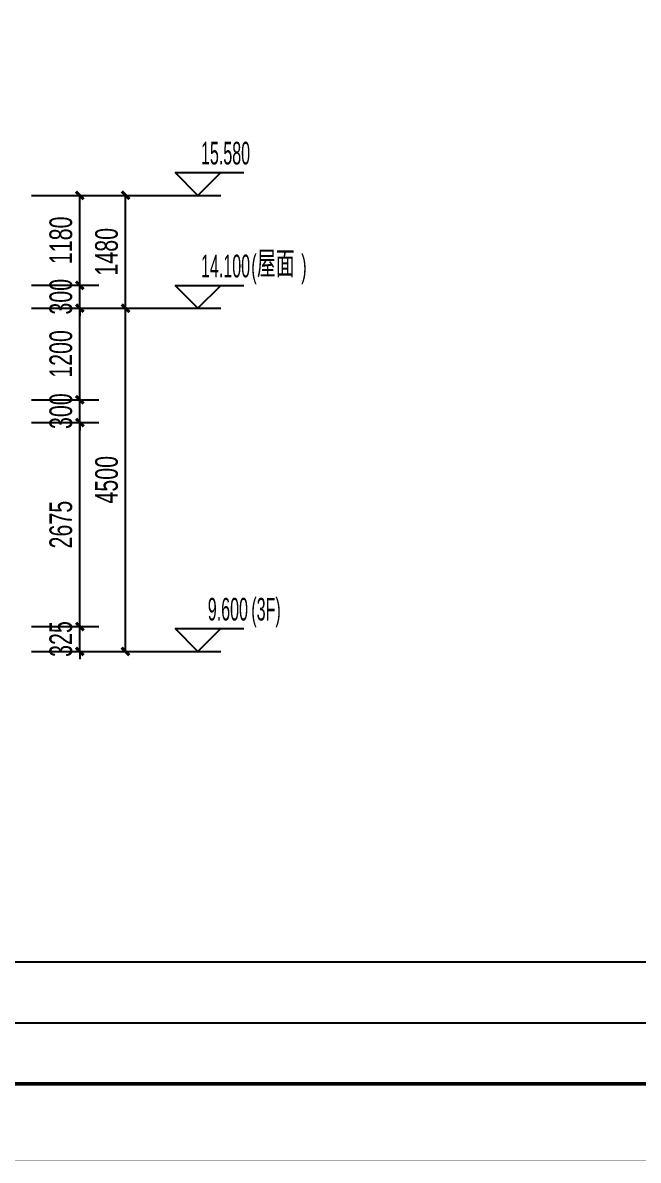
# Model space of a CAD drawing. Extents: x -483182 to 812890, y -390528 to -214858.
# Drawn here: x -277065 to -268988, y -353794 to -338879 of the extents above; entities that cross this region are included whole.
import ezdxf

# ---------------------------------------------------------------- set-up
doc = ezdxf.new("R2010")
doc.units = 0
doc.header["$LTSCALE"] = 1000
doc.header["$MEASUREMENT"] = 0
for name, color, linetype in [('01-标注_尺寸', 124, 'Continuous'), ('01-标注_标高', 200, 'Continuous'), ('02-TEXT_标注', 130, 'Continuous'), ('A-0-图名图例', 2, 'Continuous')]:
    doc.layers.add(name, color=color, linetype=linetype)
doc.styles.add('_TCH_DIM', font='ros.shx', dxfattribs={"width": 0.75, "bigfont": 'jd.shx'})
doc.styles.add('_TCH_DIM_T3', font='ros.shx', dxfattribs={"width": 0.705882, "bigfont": 'jd.shx'})
doc.dimstyles.new('_TCH_ARCH&&100', dxfattribs={"dimtxt": 297.5, "dimasz": 100, "dimexe": 250, "dimexo": 300, "dimgap": 100, "dimtad": 1, "dimdec": 0, "dimzin": 0, "dimdsep": 46, "dimtxsty": '_TCH_DIM_T3', "dimblk": 'ARCHTICK', "dimcen": 0.09, "dimclrt": 7, "dimazin": 2, "dimtfac": 1, "dimtdec": 0, "dimtix": 1, "dimtmove": 2, "dimatfit": 3, "dimfxl": 0, "dimtolj": 1, "dimtzin": 0, "dimarcsym": 0})

# ---------------------------------------------------------------- blocks, each defined once
blk = doc.blocks.new('图框-A1+1-4')
for points, const_width in [([(0, 0), (1051, 0), (1051, 594), (0, 594)], 0.05), ([(976, 584), (25, 584), (25, 10), (976, 10)], 0.5)]:
    blk.add_lwpolyline(points, close=True, dxfattribs=dict(const_width=const_width))
blk = doc.blocks.new('_ArchTick')
at = {"color": 0, "linetype": 'ByBlock', "const_width": 0.4}
blk.add_lwpolyline([(-0.5, -0.5), (0.5, 0.5)], dxfattribs=at)
blk = doc.blocks.new('*D1521')
at = {"layer": '01-标注_尺寸', "color": 0, "lineweight": -2, "transparency": 16777216}
for p, q in [((-276316, -346797), (-276316, -346697)), ((-276948, -346797), (-276066, -346797)), ((-276316, -347122), (-276316, -346797)), ((-276948, -347122), (-276066, -347122)), ((-276316, -347122), (-276316, -347222))]:
    blk.add_line(p, q, dxfattribs=at)
at = {"layer": 'Defpoints', "color": 0, "transparency": 16777216}
for p in [(-277248, -346797), (-276316, -346797), (-277248, -347122)]:
    blk.add_point(p, dxfattribs=at)
at = {"layer": '01-标注_尺寸', "color": 0, "lineweight": -2, "transparency": 16777216, "xscale": 100, "yscale": 100, "zscale": 100}
for p, rotation in [((-276316, -346797), 270), ((-276316, -347122), 90)]:
    blk.add_blockref('_ArchTick', p, dxfattribs=dict(at, rotation=rotation))
at = {"layer": '01-标注_尺寸', "color": 7, "transparency": 16777216, "insert": (-276564, -346960), "char_height": 297.5, "attachment_point": 5, "rotation": 90, "style": '_TCH_DIM_T3'}
blk.add_mtext('\\A1;325', dxfattribs=at)
blk = doc.blocks.new('*D1522')
at = {"layer": '01-标注_尺寸', "color": 0, "lineweight": -2, "transparency": 16777216}
for p, q in [((-276948, -344122), (-276066, -344122)), ((-276316, -346797), (-276316, -344122)), ((-276948, -346797), (-276066, -346797))]:
    blk.add_line(p, q, dxfattribs=at)
at = {"layer": 'Defpoints', "color": 0, "transparency": 16777216}
for p in [(-277248, -344122), (-276316, -344122), (-277248, -346797)]:
    blk.add_point(p, dxfattribs=at)
at = {"layer": '01-标注_尺寸', "color": 0, "lineweight": -2, "transparency": 16777216, "xscale": 100, "yscale": 100, "zscale": 100}
for p, rotation in [((-276316, -344122), 90), ((-276316, -346797), 270)]:
    blk.add_blockref('_ArchTick', p, dxfattribs=dict(at, rotation=rotation))
at = {"layer": '01-标注_尺寸', "color": 7, "transparency": 16777216, "insert": (-276564, -345460), "char_height": 297.5, "attachment_point": 5, "rotation": 90, "style": '_TCH_DIM_T3'}
blk.add_mtext('\\A1;2675', dxfattribs=at)
blk = doc.blocks.new('*D1523')
at = {"layer": '01-标注_尺寸', "color": 0, "lineweight": -2, "transparency": 16777216}
for p, q in [((-276316, -343822), (-276316, -343722)), ((-276948, -343822), (-276066, -343822)), ((-276316, -344122), (-276316, -343822)), ((-276948, -344122), (-276066, -344122)), ((-276316, -344122), (-276316, -344222))]:
    blk.add_line(p, q, dxfattribs=at)
at = {"layer": 'Defpoints', "color": 0, "transparency": 16777216}
for p in [(-277248, -343822), (-276316, -343822), (-277248, -344122)]:
    blk.add_point(p, dxfattribs=at)
at = {"layer": '01-标注_尺寸', "color": 0, "lineweight": -2, "transparency": 16777216, "xscale": 100, "yscale": 100, "zscale": 100}
for p, rotation in [((-276316, -343822), 270), ((-276316, -344122), 90)]:
    blk.add_blockref('_ArchTick', p, dxfattribs=dict(at, rotation=rotation))
at = {"layer": '01-标注_尺寸', "color": 7, "transparency": 16777216, "insert": (-276564, -343972), "char_height": 297.5, "attachment_point": 5, "rotation": 90, "style": '_TCH_DIM_T3'}
blk.add_mtext('\\A1;300', dxfattribs=at)
blk = doc.blocks.new('*D1524')
at = {"layer": '01-标注_尺寸', "color": 0, "lineweight": -2, "transparency": 16777216}
for p, q in [((-276948, -342622), (-276066, -342622)), ((-276316, -343822), (-276316, -342622)), ((-276948, -343822), (-276066, -343822))]:
    blk.add_line(p, q, dxfattribs=at)
at = {"layer": 'Defpoints', "color": 0, "transparency": 16777216}
for p in [(-277248, -342622), (-276316, -342622), (-277248, -343822)]:
    blk.add_point(p, dxfattribs=at)
at = {"layer": '01-标注_尺寸', "color": 0, "lineweight": -2, "transparency": 16777216, "xscale": 100, "yscale": 100, "zscale": 100}
for p, rotation in [((-276316, -342622), 90), ((-276316, -343822), 270)]:
    blk.add_blockref('_ArchTick', p, dxfattribs=dict(at, rotation=rotation))
at = {"layer": '01-标注_尺寸', "color": 7, "transparency": 16777216, "insert": (-276564, -343222), "char_height": 297.5, "attachment_point": 5, "rotation": 90, "style": '_TCH_DIM_T3'}
blk.add_mtext('\\A1;1200', dxfattribs=at)
blk = doc.blocks.new('*D1525')
at = {"layer": '01-标注_尺寸', "color": 0, "lineweight": -2, "transparency": 16777216}
for p, q in [((-276316, -342322), (-276316, -342222)), ((-276948, -342322), (-276066, -342322)), ((-276316, -342622), (-276316, -342322)), ((-276948, -342622), (-276066, -342622)), ((-276316, -342622), (-276316, -342722))]:
    blk.add_line(p, q, dxfattribs=at)
at = {"layer": 'Defpoints', "color": 0, "transparency": 16777216}
for p in [(-277248, -342322), (-276316, -342322), (-277248, -342622)]:
    blk.add_point(p, dxfattribs=at)
at = {"layer": '01-标注_尺寸', "color": 0, "lineweight": -2, "transparency": 16777216, "xscale": 100, "yscale": 100, "zscale": 100}
for p, rotation in [((-276316, -342322), 270), ((-276316, -342622), 90)]:
    blk.add_blockref('_ArchTick', p, dxfattribs=dict(at, rotation=rotation))
at = {"layer": '01-标注_尺寸', "color": 7, "transparency": 16777216, "insert": (-276564, -342472), "char_height": 297.5, "attachment_point": 5, "rotation": 90, "style": '_TCH_DIM_T3'}
blk.add_mtext('\\A1;300', dxfattribs=at)
blk = doc.blocks.new('*D1526')
at = {"layer": '01-标注_尺寸', "color": 0, "lineweight": -2, "transparency": 16777216}
for p, q in [((-276948, -341142), (-276066, -341142)), ((-276316, -342322), (-276316, -341142)), ((-276948, -342322), (-276066, -342322))]:
    blk.add_line(p, q, dxfattribs=at)
at = {"layer": 'Defpoints', "color": 0, "transparency": 16777216}
for p in [(-277248, -341142), (-276316, -341142), (-277248, -342322)]:
    blk.add_point(p, dxfattribs=at)
at = {"layer": '01-标注_尺寸', "color": 0, "lineweight": -2, "transparency": 16777216, "xscale": 100, "yscale": 100, "zscale": 100}
for p, rotation in [((-276316, -341142), 90), ((-276316, -342322), 270)]:
    blk.add_blockref('_ArchTick', p, dxfattribs=dict(at, rotation=rotation))
at = {"layer": '01-标注_尺寸', "color": 7, "transparency": 16777216, "insert": (-276564, -341732), "char_height": 297.5, "attachment_point": 5, "rotation": 90, "style": '_TCH_DIM_T3'}
blk.add_mtext('\\A1;1180', dxfattribs=at)
blk = doc.blocks.new('*D1527')
at = {"layer": '01-标注_尺寸', "color": 0, "lineweight": -2, "transparency": 16777216}
for p, q in [((-276747, -342622), (-275466, -342622)), ((-275716, -347122), (-275716, -342622)), ((-276747, -347122), (-275466, -347122))]:
    blk.add_line(p, q, dxfattribs=at)
at = {"layer": 'Defpoints', "color": 0, "transparency": 16777216}
for p in [(-277047, -342622), (-275716, -342622), (-277047, -347122)]:
    blk.add_point(p, dxfattribs=at)
at = {"layer": '01-标注_尺寸', "color": 0, "lineweight": -2, "transparency": 16777216, "xscale": 100, "yscale": 100, "zscale": 100}
for p, rotation in [((-275716, -342622), 90), ((-275716, -347122), 270)]:
    blk.add_blockref('_ArchTick', p, dxfattribs=dict(at, rotation=rotation))
at = {"layer": '01-标注_尺寸', "color": 7, "transparency": 16777216, "insert": (-275964, -344872), "char_height": 297.5, "attachment_point": 5, "rotation": 90, "style": '_TCH_DIM_T3'}
blk.add_mtext('\\A1;4500', dxfattribs=at)
blk = doc.blocks.new('*D1528')
at = {"layer": '01-标注_尺寸', "color": 0, "lineweight": -2, "transparency": 16777216}
for p, q in [((-276747, -341142), (-275466, -341142)), ((-275716, -342622), (-275716, -341142)), ((-276747, -342622), (-275466, -342622))]:
    blk.add_line(p, q, dxfattribs=at)
at = {"layer": 'Defpoints', "color": 0, "transparency": 16777216}
for p in [(-277047, -341142), (-275716, -341142), (-277047, -342622)]:
    blk.add_point(p, dxfattribs=at)
at = {"layer": '01-标注_尺寸', "color": 0, "lineweight": -2, "transparency": 16777216, "xscale": 100, "yscale": 100, "zscale": 100}
for p, rotation in [((-275716, -341142), 90), ((-275716, -342622), 270)]:
    blk.add_blockref('_ArchTick', p, dxfattribs=dict(at, rotation=rotation))
at = {"layer": '01-标注_尺寸', "color": 7, "transparency": 16777216, "insert": (-275964, -341882), "char_height": 297.5, "attachment_point": 5, "rotation": 90, "style": '_TCH_DIM_T3'}
blk.add_mtext('\\A1;1480', dxfattribs=at)

msp = doc.modelspace()

# ---------------------------------------------------------------- linework, layer by layer
at = {"layer": '01-标注_标高'}
for p, q in [((-274765.5, -341142.5), (-275065.5, -340842.5)), ((-275065.5, -340842.5), (-274165.5, -340842.5)), ((-274765.5, -341142.5), (-274465.5, -340842.5)), ((-275465.5, -341142.5), (-274465.5, -341142.5)), ((-274765.5, -342622.5), (-275065.5, -342322.5)), ((-275065.5, -342322.5), (-274165.5, -342322.5)), ((-274765.5, -342622.5), (-274465.5, -342322.5)), ((-275465.5, -342622.5), (-274465.5, -342622.5)), ((-274765.5, -347122.5), (-275065.5, -346822.5)), ((-275065.5, -346822.5), (-274165.5, -346822.5)), ((-274765.5, -347122.5), (-274465.5, -346822.5)), ((-275465.5, -347122.5), (-274465.5, -347122.5))]:
    msp.add_line(p, q, dxfattribs=at)
at = {"layer": 'A-0-图名图例'}
for p, q in [((-312480, -351191.9), (-217380, -351191.9)), ((-312480, -351991.9), (-217380, -351991.9))]:
    msp.add_line(p, q, dxfattribs=at)

# ---------------------------------------------------------------- block references
at = {"xscale": 100, "yscale": 100, "zscale": 100}
msp.add_blockref('图框-A1+1-4', (-314980, -353791.9), dxfattribs=at)

# ---------------------------------------------------------------- texts
at = {"layer": '02-TEXT_标注', "style": '_TCH_DIM'}
for s, height, width, p in [('15.580', 297.5, 0.529412, (-274725.8, -340737.5)), ('屋面', 347.29, 0.75, (-273992, -342217.5)), ('14.100', 297.5, 0.529412, (-274725.8, -342217.5)), ('(', 297.5, 0.529412, (-274065.5, -342217.5)), (')', 297.5, 0.529412, (-273410, -342217.5)), ('9.600', 297.5, 0.529412, (-274636.5, -346717.5)), ('(3F)', 297.5, 0.529412, (-274065.5, -346717.5))]:
    msp.add_text(s, height=height, dxfattribs=dict(at, width=width)).set_placement(p)

# ---------------------------------------------------------------- dimensions: what is measured, and where the dimension line sits
at = {"layer": '01-标注_尺寸'}
for p1, p2, distance, picture, middle in [((-277248.5, -342322.4), (-277248.5, -341142.5), -933, '*D1526', (-276564.3, -341732.5)), ((-277047.5, -342622.5), (-277047.5, -341142.5), -1332, '*D1528', (-275964.3, -341882.5)), ((-277248.5, -342622.4), (-277248.5, -342322.4), -933, '*D1525', (-276564.3, -342472.4)), ((-277248.5, -343822.4), (-277248.5, -342622.4), -933, '*D1524', (-276564.3, -343222.4)), ((-277047.5, -347122.5), (-277047.5, -342622.5), -1332, '*D1527', (-275964.3, -344872.5)), ((-277248.5, -344122.4), (-277248.5, -343822.4), -933, '*D1523', (-276564.3, -343972.4)), ((-277248.5, -346797.5), (-277248.5, -344122.4), -933, '*D1522', (-276564.3, -345460)), ((-277248.5, -347122.5), (-277248.5, -346797.5), -933, '*D1521', (-276564.3, -346960))]:
    dim = msp.add_aligned_dim(p1=p1, p2=p2, distance=distance, dimstyle='_TCH_ARCH&&100', dxfattribs=at)
    dim.commit()
    dim.dimension.update_dxf_attribs({"geometry": picture, "text_midpoint": middle})

doc.saveas('drawing.dxf')
